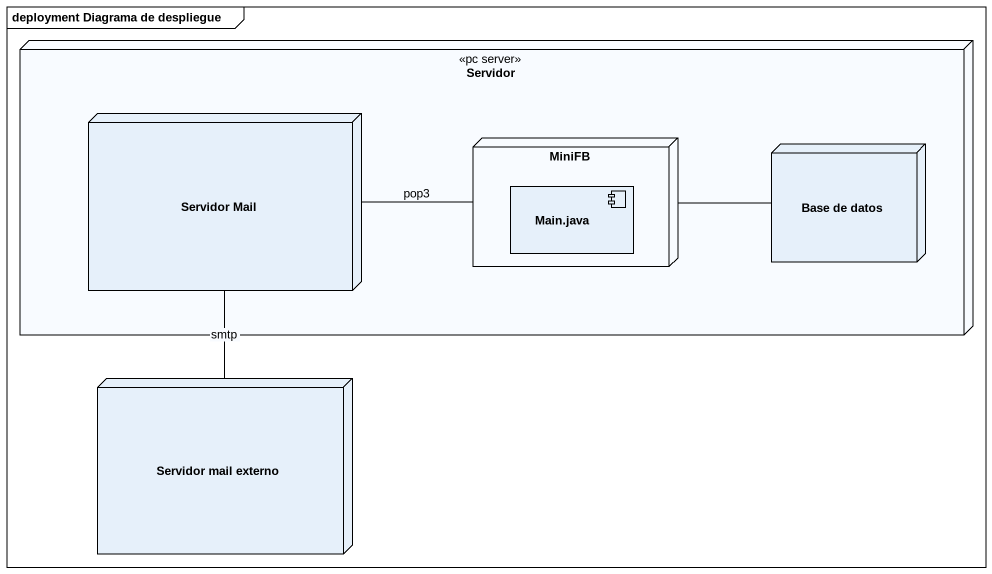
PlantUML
@startuml
mainframe deployment Diagrama de despliegue
node Servidor <<pc server>> {
  node "Servidor Mail" as Servidor_Mail
  node MiniFB {
    component "Main.java" as Main_java
  }
  node "Base de datos" as Base_de_datos
}
node "Servidor mail externo" as Servidor_mail_externo
MiniFB -left- Servidor_Mail : pop3
MiniFB -right- Base_de_datos
Servidor_mail_externo -up- Servidor_Mail : smtp
@enduml
